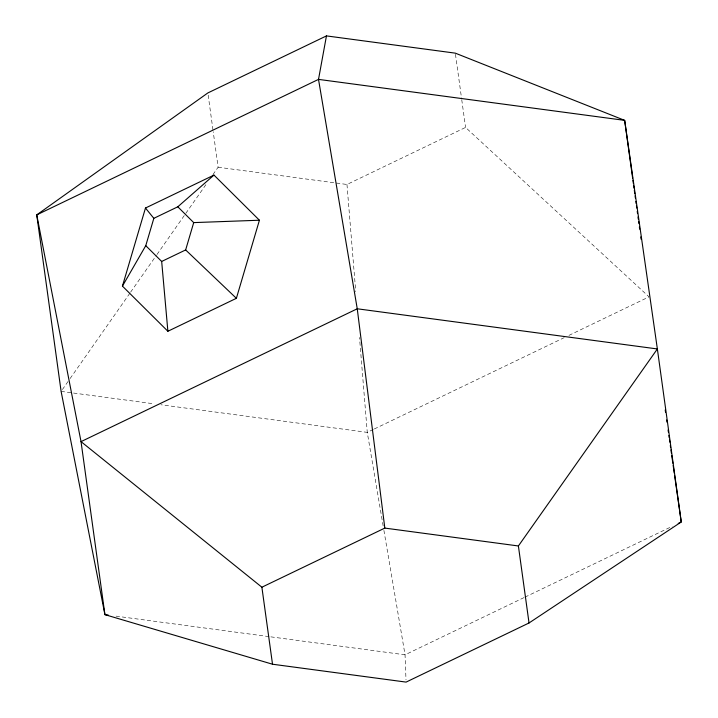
<?xml version="1.0" encoding="UTF-8"?>
<svg xmlns="http://www.w3.org/2000/svg" width="718" height="718" viewBox="0 0 718 718"><rect width="100%" height="100%" fill="white"/><g stroke="black" fill="none" stroke-linecap="round" stroke-linejoin="round"><path stroke-width="0.54" stroke-dasharray="3.59 2.69" d="M62.403 389.551L69.484 379.445M70.122 378.521L129.967 293.088M130.604 292.163L156.344 255.42M156.991 254.504L207.179 182.839M212.968 174.573L218.119 167.222L213.219 131.744M218.119 167.222L346.974 184.472L465.569 127.436L649.036 296.857L568.243 335.719M373.324 429.454L367.266 432.371L160.949 404.755M374.329 428.969L564.204 337.657M523.996 597.609L405.042 654.816L270.542 636.812M525.002 597.125L672.183 526.339M61.111 391.382L154.289 403.857M116.038 616.134L269.429 636.669M383.161 525.98L367.266 432.371L359.494 337.46M383.906 530.378L405.042 654.816L406.011 679.919M455.463 54.263L461.593 98.608M461.746 99.721L465.569 127.436M208.166 95.153L213.066 130.631M346.974 184.472L355.751 291.67"/><path stroke-width="1.08" d="M326.457 35.9L318.514 79.384L357.25 308.785L384.821 528.089L261.882 587.207L81.026 441.624L36.744 214.888L207.861 92.936L326.457 35.9L455.311 53.15L624.66 120.364L657.365 348.957L681.256 521.977L529.031 622.973L406.092 682.1L272.517 664.222L104.927 614.644L61.111 391.382L36.744 214.888L318.514 79.384L624.66 120.364L632.63 178.091M122.437 286.114L145.476 208.032L213.973 175.093L259.422 220.229L236.384 298.311L167.886 331.258L122.437 286.114L145.763 245.664L153.832 218.335L177.804 206.802L213.973 175.093M167.886 331.258L161.676 261.46L185.648 249.936L193.707 222.607L177.804 206.802M529.031 622.973L518.396 545.967L657.365 348.957L357.25 308.785L81.026 441.624L104.927 614.644L108.256 615.084M678.232 523.431L681.256 521.977L674.597 475.406M193.707 222.607L259.422 220.229M384.821 528.089L518.396 545.967M185.648 249.936L236.384 298.311M145.763 245.664L161.676 261.46M145.476 208.032L153.832 218.335M665.227 409.978L665.541 412.195M666.654 419.958L666.977 422.175M668.081 429.938L668.404 432.155M668.88 435.485L669.194 437.702M669.517 439.919L669.831 442.135M670.307 445.465L670.621 447.682M670.944 449.899L671.42 453.22M671.734 455.445L672.847 463.209M673.161 465.426L674.274 473.189M632.935 180.308L633.402 183.637M633.707 185.854L634.012 188.08M634.317 190.297L634.775 193.627M635.089 195.852L635.394 198.069M635.852 201.399L636.157 203.616M636.462 205.842L636.767 208.058M637.234 211.388L637.539 213.605M637.997 216.935L638.302 219.161M638.607 221.377L638.921 223.603M639.379 226.933L639.684 229.15M640.761 236.922L641.066 239.139M261.882 587.207L272.517 664.222"/></g></svg>
